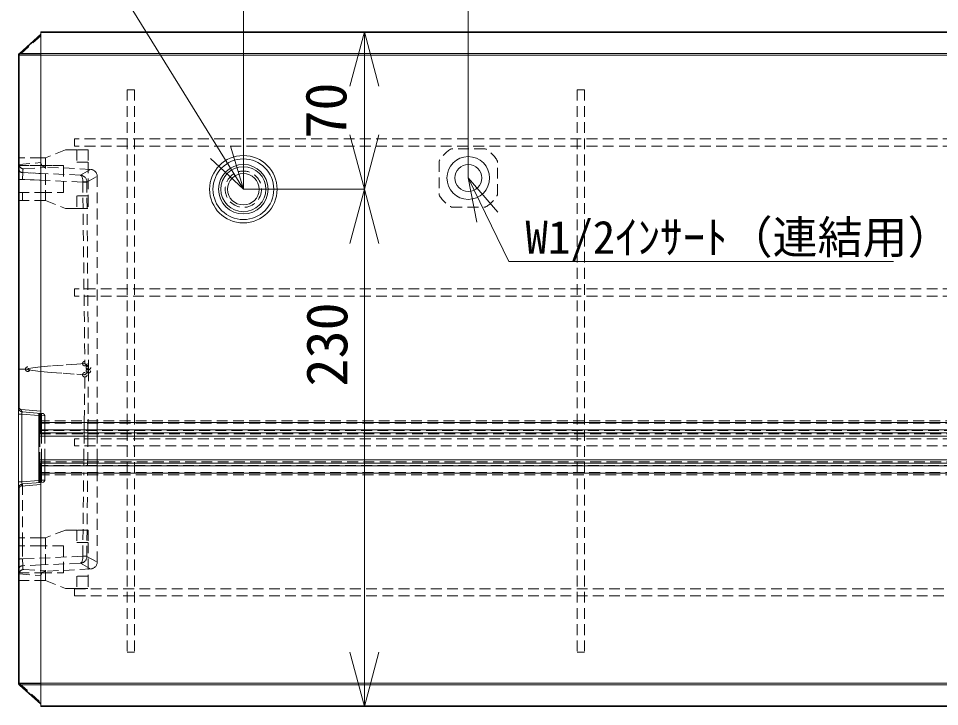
# Model space of a CAD drawing. Units: millimetres, scale not verified. Extents: x -757 to 891, y -713 to 439.
# Drawn here: x -519.4 to -109.9, y -84.2 to 221.8 of the extents above; entities that cross this region are included whole.
import ezdxf
from ezdxf.enums import TextEntityAlignment as Align

# ---------------------------------------------------------------- set-up
doc = ezdxf.new("R2010")
doc.units = ezdxf.units.MM
doc.header["$LTSCALE"] = 4
doc.header["$PDMODE"] = 32
doc.header["$PDSIZE"] = 2
doc.linetypes.add('DASHED1', pattern=[1.8, 1.2, -0.6])
doc.layers.add('0-0', color=7, linetype='DASHED1', lineweight=9)
doc.styles.add('ＭＳ ゴシック', font='')
doc.styles.get('ＭＳ ゴシック').set_extended_font_data('MS Gothic')

msp = doc.modelspace()

# ---------------------------------------------------------------- linework, layer by layer
at = {"layer": '0-0', "linetype": 'Continuous'}
for p, q in [((-419.369, 310.83), (-419.369, 145.829)), ((-319.369, 310.83), (-319.369, 150.829)), ((-509.369, 214.829), (-518.911, 206.242)), ((-518.779, 206.095), (-509.369, 214.564)), ((-509.369, 215.829), (170.631, 215.829)), ((-509.369, 215.829), (-509.369, 215.536)), ((170.631, 215.536), (-509.369, 215.536)), ((-509.369, 215.536), (-509.369, 206.122)), ((-365.543, 215.829), (-387.633, 215.829)), ((-365.543, 215.829), (-372.013, 191.681)), ((-365.543, 215.829), (-359.072, 191.681)), ((-365.543, 215.829), (-365.543, 145.829)), ((-519.369, 205.384), (-519.038, 205.384)), ((-519.369, 205.384), (-519.369, 48.85)), ((170.631, 205.415), (-519.368, 205.415)), ((-519.038, 206.127), (-518.911, 206.242)), ((-518.911, 205.498), (-519.038, 205.384)), ((-519.038, 48.85), (-519.038, 205.384)), ((-518.911, 206.242), (-518.779, 206.095)), ((-518.911, 205.498), (-509.369, 205.498)), ((-518.803, 206.122), (170.631, 206.122)), ((-509.369, 206.095), (-518.779, 206.095)), ((-509.369, 205.415), (-509.369, 206.122)), ((-509.369, 42.079), (-509.369, 205.415)), ((-365.543, 145.829), (-372.013, 169.977)), ((-365.543, 145.829), (-359.072, 169.977)), ((-419.369, 145.829), (-425.124, 164.983)), ((-319.369, 150.829), (-315.632, 131.181)), ((-365.543, 145.829), (-419.369, 145.829)), ((-365.543, 145.829), (-372.013, 121.681)), ((-365.543, 145.829), (-359.072, 121.681)), ((-365.543, 145.829), (-365.543, -84.171)), ((-301.411, 113.629), (-130.406, 113.629)), ((-519.369, 48.85), (-519.369, 45.897)), ((-519.369, 48.85), (-519.038, 48.85)), ((-519.369, 45.897), (-517.833, 45.897)), ((-519.369, 45.897), (-519.369, 15.761)), ((-509.369, 47.127), (-518.12, 47.853)), ((-517.534, 46.856), (-509.369, 46.179)), ((-510.369, 38.579), (-510.369, 46.262)), ((-509.369, 42.079), (170.631, 42.079)), ((-509.369, 42.079), (-509.369, 38.829)), ((-510.369, 38.579), (-510.369, 37.579)), ((-510.369, 38.579), (-510.369, 37.579)), ((-510.369, 37.579), (171.631, 37.579)), ((-510.369, 37.579), (-510.369, 36.079)), ((-509.369, 38.829), (170.631, 38.829)), ((-509.369, 38.829), (-509.369, 37.637)), ((171.631, 36.079), (-510.369, 36.079)), ((-510.369, 25.579), (-510.369, 36.079)), ((171.631, 25.579), (-510.369, 25.579)), ((-510.369, 25.579), (-510.369, 24.079)), ((-510.369, 24.079), (171.631, 24.079)), ((-510.369, 24.079), (-510.369, 23.079)), ((-510.369, 24.079), (-510.369, 23.079)), ((-510.369, 24.079), (-510.369, 24.079)), ((-510.369, 15.396), (-510.369, 23.079)), ((-509.369, 24.021), (-509.369, 22.829)), ((-509.369, 22.829), (170.631, 22.829)), ((-509.369, 22.829), (-509.369, 19.579)), ((-509.369, 19.579), (170.631, 19.579)), ((-509.369, -73.757), (-509.369, 19.579)), ((-519.369, 15.761), (-517.833, 15.761)), ((-519.369, 12.809), (-519.369, 15.761)), ((-519.369, 12.809), (-519.038, 12.809)), ((-519.038, -73.725), (-519.038, 12.809)), ((-518.12, 13.805), (-509.369, 14.531)), ((-510.369, 16.38), (-517.833, 15.761)), ((-509.369, 15.479), (-517.534, 14.802)), ((-365.543, -84.171), (-372.013, -60.023)), ((-365.543, -84.171), (-359.072, -60.023)), ((-519.038, -73.725), (-518.911, -73.84)), ((-518.911, -74.583), (-519.038, -74.469)), ((-519.003, -73.757), (170.631, -73.757)), ((-509.369, -73.84), (-518.911, -73.84)), ((-518.911, -74.583), (-518.779, -74.436)), ((-518.911, -74.583), (-509.369, -83.171)), ((-509.369, -82.905), (-518.779, -74.436)), ((-518.779, -74.436), (-509.369, -74.436)), ((170.631, -74.464), (-518.218, -74.464)), ((-509.369, -74.464), (-509.369, -73.757)), ((-509.369, -74.464), (-509.369, -83.878)), ((-509.369, -83.878), (170.631, -83.878)), ((-509.369, -84.171), (-509.369, -83.878)), ((170.631, -84.171), (-509.369, -84.171)), ((-365.543, -84.171), (-387.633, -84.171))]:
    msp.add_line(p, q, dxfattribs=at)
at = {"layer": '0-0'}
for p, q in [((-509.369, 214.086), (-518.911, 205.498)), ((-470.969, 190.029), (-470.969, -59.971)), ((-470.969, 190.029), (-467.769, 190.029)), ((-467.769, 190.029), (-467.769, -59.971)), ((-270.969, 190.029), (-270.969, -59.971)), ((-270.969, 190.029), (-267.769, 190.029)), ((-267.769, 190.029), (-267.769, -59.971)), ((155.631, 168.229), (-494.369, 168.229)), ((-494.369, 168.229), (-494.369, 165.029)), ((155.631, 165.029), (-494.369, 165.029)), ((-311.886, 163.829), (-326.852, 163.829)), ((-311.886, 163.829), (-326.852, 163.829)), ((-509.369, 159.829), (-519.369, 159.829)), ((-509.369, 159.829), (-519.369, 159.829)), ((-507.369, 159.829), (-509.369, 159.829)), ((-507.369, 159.829), (-509.369, 159.829)), ((-498.432, 163.329), (-498.46, 163.329)), ((-498.203, 163.329), (-498.46, 163.329)), ((-498.314, 163.329), (-498.432, 163.329)), ((-493.369, 163.329), (-498.314, 163.329)), ((-498.078, 163.329), (-498.203, 163.329)), ((-493.369, 163.329), (-498.078, 163.329)), ((-488.369, 163.329), (-493.369, 163.329)), ((-493.369, 163.329), (-493.369, 157.812)), ((-488.369, 163.329), (-493.369, 163.329)), ((-493.369, 163.329), (-493.369, 157.812)), ((-488.369, 163.329), (-488.369, 157.812)), ((-488.369, 163.329), (-488.369, 157.812)), ((-519.369, 156.892), (-519.038, 156.892)), ((-519.369, 156.892), (-519.038, 156.892)), ((-519.369, 156.329), (-509.369, 156.329)), ((-509.369, 156.329), (-519.369, 156.329)), ((-519.038, 156.812), (-509.369, 157.709)), ((-509.369, 156.329), (-499.369, 156.329)), ((-499.369, 156.329), (-509.369, 156.329)), ((-507.474, 155.499), (-507.474, 155.712)), ((-487.209, 154.631), (-507.474, 155.712)), ((-487.209, 154.631), (-507.474, 155.712)), ((-507.474, 155.712), (-507.474, 155.499)), ((-499.369, 156.329), (-499.369, 150.329)), ((-493.369, 157.812), (-488.369, 157.812)), ((-493.369, 157.812), (-488.369, 157.812)), ((-488.369, 157.812), (-488.369, 142.846)), ((-332.369, 158.312), (-332.369, 143.346)), ((-332.369, 158.312), (-332.369, 143.346)), ((-306.369, 143.346), (-306.369, 158.312)), ((-306.369, 143.346), (-306.369, 158.312)), ((-517.518, 150.218), (-517.473, 153.202)), ((-517.473, 153.202), (-517.473, 154.856)), ((-509.369, 152.855), (-517.473, 153.202)), ((-517.473, 153.202), (-509.369, 152.855)), ((-516.909, 154.892), (-507.474, 155.499)), ((-507.474, 155.499), (-509.369, 155.377)), ((-491.824, 152.105), (-509.369, 152.855)), ((-491.826, 152.105), (-509.369, 152.855)), ((-491.827, 152.107), (-491.828, 152.107)), ((-491.827, 152.106), (-491.827, 152.107)), ((-491.826, 152.106), (-491.827, 152.106)), ((-491.825, 152.106), (-491.826, 152.106)), ((-491.825, 152.106), (-491.825, 152.106)), ((-491.824, 152.105), (-491.825, 152.106)), ((-491.824, 152.105), (-487.209, 154.631)), ((-491.824, 152.105), (-491.824, 152.105)), ((-491.556, 151.977), (-491.824, 152.105)), ((-491.208, 151.643), (-491.556, 151.977)), ((-490.981, 151.188), (-491.208, 151.643)), ((-488.951, 149.036), (-484.369, 151.635)), ((-484.369, 151.635), (-484.369, 42.829)), ((-509.369, 149.845), (-517.518, 150.228)), ((-517.232, 150.215), (-490.775, 148.971)), ((-499.369, 144.329), (-499.369, 150.329)), ((-490.85, 150.638), (-490.981, 151.188)), ((-490.787, 150.02), (-490.85, 150.638)), ((-490.766, 149.361), (-490.787, 150.02)), ((-490.763, 148.969), (-490.766, 149.361)), ((-490.763, 148.969), (-490.763, 148.955)), ((-490.763, 148.955), (-490.763, 148.969)), ((-490.76, 149.241), (-489.848, 68.314)), ((-488.954, 149.134), (-488.241, 66.417)), ((-488.951, 149.036), (-488.952, 149.08)), ((-488.951, 149.036), (-488.952, 149.08)), ((-519.369, 144.329), (-509.369, 144.329)), ((-517.535, 144.329), (-517.545, 140.829)), ((-509.369, 144.329), (-499.369, 144.329)), ((-519.369, 140.829), (-509.369, 140.829)), ((-519.369, 140.829), (-509.369, 140.829)), ((-509.369, 140.829), (-507.369, 140.829)), ((-509.369, 140.829), (-507.369, 140.829)), ((-507.369, 140.829), (-498.46, 137.329)), ((-507.369, 140.829), (-498.46, 137.329)), ((-493.369, 142.846), (-493.369, 137.329)), ((-488.369, 142.846), (-493.369, 142.846)), ((-488.369, 142.846), (-488.369, 137.329)), ((-488.369, 142.846), (-488.369, 137.329)), ((-498.46, 137.329), (-498.392, 137.329)), ((-498.46, 137.329), (-493.369, 137.329)), ((-498.392, 137.329), (-493.369, 137.329)), ((-493.369, 137.329), (-488.369, 137.329)), ((-326.852, 137.829), (-311.886, 137.829)), ((-326.852, 137.829), (-311.886, 137.829)), ((155.631, 101.562), (-494.369, 101.562)), ((-494.369, 101.562), (-494.369, 98.362)), ((155.631, 98.362), (-494.369, 98.362)), ((-515.255, 65.829), (-519.369, 65.829)), ((-514.927, 66.063), (-515.255, 65.829)), ((-515.255, 65.829), (-514.927, 65.595)), ((-512.962, 66.467), (-514.927, 66.063)), ((-514.927, 65.595), (-512.962, 65.192)), ((-509.503, 66.87), (-512.962, 66.467)), ((-504.876, 67.273), (-509.503, 66.87)), ((-499.408, 67.677), (-504.876, 67.273)), ((-493.425, 68.08), (-499.408, 67.677)), ((-489.847, 68.314), (-493.425, 68.08)), ((-489.847, 68.314), (-489.656, 68.169)), ((-489.656, 68.169), (-489.332, 67.914)), ((-489.332, 67.914), (-489.025, 67.65)), ((-489.025, 67.65), (-488.747, 67.37)), ((-488.747, 67.37), (-488.508, 67.068)), ((-488.508, 67.068), (-488.32, 66.738)), ((-488.32, 66.738), (-488.238, 66.532)), ((-488.238, 66.532), (-488.2, 66.405)), ((-488.2, 66.405), (-488.154, 66.179)), ((-488.154, 66.179), (-488.131, 65.946)), ((-488.131, 65.712), (-488.154, 65.479)), ((-488.131, 65.946), (-488.131, 65.712)), ((-512.962, 65.192), (-509.503, 64.788)), ((-509.503, 64.788), (-504.876, 64.385)), ((-504.876, 64.385), (-499.408, 63.982)), ((-499.408, 63.982), (-493.425, 63.578)), ((-493.425, 63.578), (-489.847, 63.344)), ((-490.079, 42.829), (-489.848, 63.344)), ((-489.656, 63.49), (-489.847, 63.344)), ((-489.332, 63.744), (-489.656, 63.49)), ((-489.025, 64.008), (-489.332, 63.744)), ((-488.747, 64.288), (-489.025, 64.008)), ((-488.508, 64.59), (-488.747, 64.288)), ((-488.32, 64.92), (-488.508, 64.59)), ((-488.241, 65.241), (-488.434, 42.829)), ((-488.238, 65.127), (-488.32, 64.92)), ((-488.2, 65.253), (-488.238, 65.127)), ((-488.154, 65.479), (-488.2, 65.253)), ((-509.369, 45.218), (-510.369, 45.3)), ((-510.369, 45.278), (-509.821, 45.232)), ((-509.821, 45.232), (-509.369, 45.208)), ((-509.821, 45.232), (-509.821, 42.829)), ((-509.369, 46.179), (-508.59, 46.115)), ((-509.061, 45.192), (-509.369, 45.218)), ((-509.369, 45.208), (-509.061, 45.192)), ((-507.67, 45.118), (-509.061, 45.192)), ((-509.061, 42.829), (-509.061, 45.192)), ((-507.67, 42.829), (-507.67, 45.118)), ((-510.369, 42.829), (170.631, 42.829)), ((-510.369, 42.829), (170.631, 42.829)), ((-510.369, 42.829), (-509.369, 42.829)), ((-510.369, 42.829), (-509.369, 42.829)), ((-510.369, 41.829), (170.631, 41.829)), ((-510.369, 41.829), (-509.369, 41.829)), ((-509.821, 42.829), (-509.821, 41.829)), ((-509.821, 41.829), (-509.821, 38.579)), ((-509.061, 41.829), (-509.061, 42.829)), ((-509.061, 38.579), (-509.061, 41.829)), ((-507.67, 41.829), (-507.67, 42.829)), ((-507.67, 38.579), (-507.67, 41.829)), ((-490.127, 38.579), (-490.09, 41.829)), ((-490.09, 41.829), (-490.079, 42.829)), ((-488.443, 41.829), (-488.471, 38.579)), ((-488.434, 42.829), (-488.443, 41.829)), ((-484.369, 41.829), (-484.369, 42.829)), ((-484.369, 38.579), (-484.369, 41.829)), ((170.631, 38.579), (-510.369, 38.579)), ((170.631, 38.579), (-510.369, 38.579)), ((-509.369, 38.579), (-510.369, 38.579)), ((-509.369, 38.579), (-510.369, 38.579)), ((171.631, 37.079), (-510.369, 37.079)), ((171.631, 37.079), (-510.369, 37.079)), ((-509.821, 38.579), (-509.821, 37.579)), ((-509.821, 37.579), (-509.821, 37.079)), ((-509.821, 37.079), (-509.821, 36.079)), ((-509.061, 37.579), (-509.061, 38.579)), ((-509.061, 37.079), (-509.061, 37.579)), ((-509.061, 36.079), (-509.061, 37.079)), ((-507.67, 37.579), (-507.67, 38.579)), ((-507.67, 37.079), (-507.67, 37.579)), ((-507.67, 36.079), (-507.67, 37.079)), ((-490.155, 36.079), (-490.144, 37.079)), ((-490.144, 37.079), (-490.138, 37.579)), ((-490.138, 37.579), (-490.127, 38.579)), ((-488.484, 37.079), (-488.492, 36.079)), ((-488.479, 37.579), (-488.484, 37.079)), ((-488.471, 38.579), (-488.479, 37.579)), ((-484.369, 37.579), (-484.369, 38.579)), ((-484.369, 37.079), (-484.369, 37.579)), ((-484.369, 36.079), (-484.369, 37.079)), ((-509.821, 36.079), (-509.821, 25.579)), ((-509.061, 25.579), (-509.061, 36.079)), ((-507.67, 25.579), (-507.67, 36.079)), ((155.631, 34.896), (-494.369, 34.896)), ((-494.369, 34.896), (-494.369, 31.696)), ((-490.274, 25.579), (-490.155, 36.079)), ((-488.492, 36.079), (-488.583, 25.579)), ((-484.369, 25.579), (-484.369, 36.079)), ((171.631, 24.579), (-510.369, 24.579)), ((171.631, 24.579), (-510.369, 24.579)), ((-509.821, 25.579), (-509.821, 24.579)), ((-509.821, 24.579), (-509.821, 24.079)), ((-509.061, 24.579), (-509.061, 25.579)), ((-509.061, 24.079), (-509.061, 24.579)), ((-507.67, 24.579), (-507.67, 25.579)), ((-507.67, 24.079), (-507.67, 24.579)), ((-490.291, 24.079), (-490.286, 24.579)), ((-490.286, 24.579), (-490.274, 25.579)), ((-488.591, 24.579), (-488.595, 24.079)), ((-488.583, 25.579), (-488.591, 24.579)), ((-484.369, 24.579), (-484.369, 25.579)), ((-484.369, 24.079), (-484.369, 24.579)), ((170.631, 23.079), (-510.369, 23.079)), ((170.631, 23.079), (-510.369, 23.079)), ((-509.369, 23.079), (-510.369, 23.079)), ((-509.369, 23.079), (-510.369, 23.079)), ((-509.821, 24.079), (-509.821, 23.079)), ((-509.821, 23.079), (-509.821, 19.829)), ((-509.061, 23.079), (-509.061, 24.079)), ((-509.061, 19.829), (-509.061, 23.079)), ((-507.67, 23.079), (-507.67, 24.079)), ((-507.67, 19.829), (-507.67, 23.079)), ((-490.303, 23.079), (-490.291, 24.079)), ((-488.595, 24.079), (-488.604, 23.079)), ((-484.369, 23.079), (-484.369, 24.079)), ((-484.369, 19.829), (-484.369, 23.079)), ((-510.369, 19.829), (170.631, 19.829)), ((-510.369, 19.829), (-509.369, 19.829)), ((-510.369, 18.829), (170.631, 18.829)), ((-510.369, 18.829), (-509.369, 18.829)), ((-510.369, 18.829), (-509.369, 18.829)), ((-510.369, 16.358), (-509.369, 16.441)), ((-509.821, 16.426), (-510.369, 16.38)), ((-509.821, 19.829), (-509.821, 18.829)), ((-509.821, 18.829), (-509.821, 16.426)), ((-509.369, 16.45), (-509.821, 16.426)), ((-509.061, 16.466), (-509.369, 16.45)), ((-509.369, 16.441), (-509.061, 16.466)), ((-509.061, 18.829), (-509.061, 19.829)), ((-509.061, 16.466), (-509.061, 18.829)), ((-507.67, 16.541), (-509.061, 16.466)), ((-507.67, 18.829), (-507.67, 19.829)), ((-507.67, 16.541), (-507.67, 18.829)), ((-490.763, -17.296), (-490.351, 18.829)), ((-490.351, 18.829), (-490.34, 19.829)), ((-488.952, -17.475), (-488.641, 18.829)), ((-488.632, 19.829), (-488.641, 18.829)), ((-484.369, 18.829), (-484.369, 19.829)), ((-484.369, -19.977), (-484.369, 18.829)), ((-517.61, 14.812), (-517.61, 14.789)), ((-517.61, 14.789), (-517.545, -9.171)), ((-508.587, 15.544), (-509.369, 15.479)), ((-498.432, -5.671), (-498.46, -5.671)), ((-498.203, -5.671), (-498.46, -5.671)), ((-498.314, -5.671), (-498.432, -5.671)), ((-493.369, -5.671), (-498.314, -5.671)), ((-498.078, -5.671), (-498.203, -5.671)), ((-493.369, -5.671), (-498.078, -5.671)), ((-488.369, -5.671), (-493.369, -5.671)), ((-493.369, -5.671), (-493.369, -11.188)), ((-488.369, -5.671), (-493.369, -5.671)), ((-493.369, -5.671), (-493.369, -11.188)), ((-488.369, -5.671), (-488.369, -11.188)), ((-509.369, -9.171), (-519.369, -9.171)), ((-509.369, -9.171), (-519.369, -9.171)), ((-517.545, -9.171), (-517.535, -12.671)), ((-507.369, -9.171), (-509.369, -9.171)), ((-507.369, -9.171), (-509.369, -9.171)), ((-493.369, -11.188), (-488.369, -11.188)), ((-493.369, -11.188), (-488.369, -11.188)), ((-509.369, -12.671), (-519.369, -12.671)), ((-517.535, -12.671), (-517.518, -18.57)), ((-499.369, -12.671), (-509.369, -12.671)), ((-499.369, -12.671), (-499.369, -18.671)), ((-517.518, -18.57), (-517.232, -18.557)), ((-517.518, -18.56), (-517.473, -21.544)), ((-517.232, -18.557), (-490.775, -17.313)), ((-491.824, -20.447), (-509.369, -21.197)), ((-499.369, -24.671), (-499.369, -18.671)), ((-491.827, -20.448), (-491.828, -20.448)), ((-491.827, -20.448), (-491.827, -20.448)), ((-491.826, -20.448), (-491.827, -20.448)), ((-491.825, -20.448), (-491.826, -20.448)), ((-491.825, -20.447), (-491.825, -20.448)), ((-491.824, -20.447), (-491.825, -20.447)), ((-491.556, -20.319), (-491.824, -20.447)), ((-491.824, -20.447), (-491.824, -20.447)), ((-491.824, -20.447), (-487.209, -22.973)), ((-491.208, -19.985), (-491.556, -20.319)), ((-490.981, -19.53), (-491.208, -19.985)), ((-490.85, -18.98), (-490.981, -19.53)), ((-490.787, -18.362), (-490.85, -18.98)), ((-490.766, -17.702), (-490.787, -18.362)), ((-490.763, -17.311), (-490.766, -17.702)), ((-490.763, -17.311), (-490.763, -17.296)), ((-488.951, -17.378), (-488.952, -17.422)), ((-488.951, -17.378), (-484.369, -19.977)), ((-509.369, -21.197), (-517.473, -21.544)), ((-517.473, -21.544), (-517.473, -23.197)), ((-516.909, -23.234), (-507.474, -23.84)), ((-487.209, -22.973), (-507.474, -24.053)), ((-507.474, -23.84), (-507.474, -24.053)), ((-519.369, -24.671), (-509.369, -24.671)), ((-519.369, -25.234), (-519.038, -25.234)), ((-519.369, -28.171), (-509.369, -28.171)), ((-519.369, -28.171), (-509.369, -28.171)), ((-519.038, -25.154), (-509.369, -26.051)), ((-509.369, -24.671), (-499.369, -24.671)), ((-509.369, -28.171), (-507.369, -28.171)), ((-509.369, -28.171), (-507.369, -28.171)), ((-507.369, -28.171), (-498.46, -31.671)), ((-507.369, -28.171), (-498.46, -31.671)), ((-493.369, -26.154), (-493.369, -31.671)), ((-488.369, -26.154), (-488.369, -31.671)), ((-488.369, -26.154), (-488.369, -31.671)), ((-498.46, -31.671), (-498.392, -31.671)), ((-498.46, -31.671), (-493.369, -31.671)), ((-498.392, -31.671), (-493.369, -31.671)), ((-494.369, -31.771), (-494.369, -34.971)), ((-494.369, -31.771), (155.631, -31.771)), ((-493.369, -31.671), (-488.369, -31.671)), ((-494.369, -34.971), (155.631, -34.971)), ((-470.969, -59.971), (-467.769, -59.971)), ((-270.969, -59.971), (-267.769, -59.971)), ((-518.911, -73.84), (-509.369, -82.428))]:
    msp.add_line(p, q, dxfattribs=at)
at = {"layer": '0-0', "linetype": 'Continuous'}
for points in [[(-478.942, 242.2), (-419.369, 145.829), (-433.93, 159.54)], [(-301.411, 113.629), (-319.369, 150.829), (-306.309, 135.682)], [(-517.833, 15.761), (-517.833, 45.897), (-510.369, 45.278)], [(-519.369, 12.809), (-519.369, -73.725), (-519.038, -73.725)]]:
    msp.add_lwpolyline(points, dxfattribs=at)
at = {"layer": '0-0'}
for points in [[(-498.46, 163.329), (-507.369, 159.829), (-507.369, 140.829)], [(-498.46, 163.329), (-507.369, 159.829), (-507.369, 140.829)], [(-488.369, 157.812), (-488.369, 142.846), (-493.369, 142.846)], [(-493.369, 142.846), (-493.369, 137.329), (-488.369, 137.329)], [(155.631, 34.896), (155.631, 31.696), (-494.369, 31.696)], [(-498.46, -5.671), (-507.369, -9.171), (-507.369, -28.171)], [(-498.46, -5.671), (-507.369, -9.171), (-507.369, -28.171)], [(-488.369, -5.671), (-488.369, -11.188), (-488.369, -26.154)], [(-488.369, -11.188), (-488.369, -26.154), (-493.369, -26.154)], [(-488.369, -26.154), (-493.369, -26.154), (-493.369, -31.671), (-488.369, -31.671)]]:
    msp.add_lwpolyline(points, dxfattribs=at)
at = {"layer": '0-0', "linetype": 'Continuous'}
for centre, radius in [((-419.369, 145.829), 15), ((-319.369, 150.829), 9.5), ((-319.369, 150.829), 9.5), ((-419.369, 145.829), 13.5), ((-419.369, 145.829), 11), ((-419.369, 145.829), 10), ((-319.369, 150.829), 6), ((-419.369, 145.829), 7)]:
    msp.add_circle(centre, radius, dxfattribs=at)
at = {"layer": '0-0'}
msp.add_circle((-419.369, 145.829), 8.074, dxfattribs=at)
at = {"layer": '0-0', "linetype": 'Continuous'}
for centre, radius, start, end in [((-518.369, 205.384), 1, 131.98721, 180), ((-517.369, 48.85), 2, 180, 265.25824), ((-518.038, 48.85), 1, 180, 265.25824), ((-517.369, 12.809), 2, 94.74213, 180), ((-518.038, 12.809), 1, 94.74213, 180), ((-518.369, -73.725), 1, 180, 228.01279)]:
    msp.add_arc(centre, radius, start, end, dxfattribs=at)
at = {"layer": '0-0'}
for centre, radius, start, end in [((-319.369, 150.829), 15, 119.92643, 150.07357), ((-319.369, 150.829), 15, 119.92643, 150.07357), ((-319.369, 150.829), 15, 29.92643, 60.07357), ((-319.369, 150.829), 15, 29.92643, 60.07357), ((-517.038, 156.888), 2, 180, 273.67909), ((-507.369, 157.709), 2, 180, 270), ((-507.369, 157.709), 2, 180, 270), ((-491.954, 149.108), 3, 0.49391, 87.55187), ((-491.952, 149.108), 3, 0.4912, 87.55187), ((-487.369, 151.635), 3, 0, 86.94804), ((-487.369, 151.635), 3, 0, 86.94804), ((-319.369, 150.829), 15, 209.92643, 240.07357), ((-319.369, 150.829), 15, 209.92643, 240.07357), ((-319.369, 150.829), 15, 299.92643, 330.07357), ((-319.369, 150.829), 15, 299.92643, 330.07357), ((-508.67, 45.118), 1, 0.01866, 85.25824), ((-508.67, 16.541), 1, 274.74213, 0.01183), ((-491.952, -17.45), 3, 272.44813, 359.5088), ((-487.369, -19.977), 3, 273.05196, 0), ((-517.038, -25.229), 2, 86.32091, 180), ((-507.369, -26.051), 2, 90, 180)]:
    msp.add_arc(centre, radius, start, end, dxfattribs=at)
at = {"layer": '0-0', "linetype": 'Continuous'}
for centre, major_axis, ratio, start_param, end_param in [((-518.242, 205.498), (-0.669, 0.743), 0.556022, 0, 1.106813), ((-518.369, 205.384), (0.669, -0.743), 0.556022, 2.0347796, 3.1415927), ((-518.242, 205.498), (0, 1), 0.668965, 0.9316008, 1.5707963), ((-517.452, 47.853), (-0.083, -0.997), 0.667697, 4.7677171, 6.2831853), ((-517.369, 45.839), (0.225, -1.013), 0.429296, 3.009082, 4.5607002), ((-510.369, 37.637), (1, 0), 0.058112, 4.712389, 6.2831853), ((-510.369, 24.021), (-1, 0), 0.058112, 3.1415927, 4.712389), ((-517.452, 13.805), (0.083, -0.997), 0.667697, 3.2519094, 4.6570565), ((-517.369, 15.819), (0.225, 1.013), 0.429291, 1.7224951, 3.2741118), ((-518.242, -73.84), (0.669, 0.743), 0.556022, 2.0347796, 3.1415927), ((-518.369, -73.725), (-0.669, -0.743), 0.556022, 6.2831853, 7.3899983), ((-518.242, -73.84), (0, 1), 0.668965, 1.5707963, 2.2099919)]:
    msp.add_ellipse(centre, major_axis=major_axis, ratio=ratio, start_param=start_param, end_param=end_param, dxfattribs=at)
at = {"layer": '0-0'}
for centre, major_axis, ratio, start_param, end_param in [((-518.366, 156.812), (-0.997, -0.079), 0.071186, 5.4466355, 6.2953696), ((-518.366, 156.812), (0.997, 0.079), 0.071186, 3.1519009, 3.9824043), ((-517.369, 155.182), (-2, 0), 0.991544, 5.6405241, 5.6995817), ((-517.369, 155.182), (-2, 0), 0.991544, 0, 1.5186955), ((-517.369, 150.223), (-2, 0), 0.002614, 4.7871993, 6.2831853), ((-517.369, 150.223), (-2, 0), 0.002614, 6.2831853, 7.7791714), ((-490.91, 149.036), (2, 0.017), 0.041519, 0.2032424, 1.4975556), ((-490.91, 149.051), (-1.999, -0.048), 0.042636, 1.643371, 2.9366453), ((-490.91, 149.036), (2, 0.017), 0.041519, 4.7856297, 6.0799429), ((-488.896, 65.802), (0, -3), 0.222775, 1.3734211, 1.7681716), ((-488.879, 65.829), (0, -3), 0.219883, 1.3344314, 1.8071613), ((-510.053, 45.232), (0.083, 0.997), 0.231233, 4.7315671, 6.2831853), ((-509.564, 45.192), (-0.083, -0.997), 0.502106, 2.9103633, 3.1415927), ((-509.564, 45.192), (-0.083, -0.997), 0.502106, 1.6124213, 2.9103633), ((-510.053, 16.426), (-0.083, 0.997), 0.231233, 3.1415927, 4.6932094), ((-509.564, 16.466), (0.083, -0.997), 0.502106, 0.2312161, 1.529168), ((-509.564, 16.466), (0.083, -0.997), 0.502106, 0, 0.2312161), ((-517.369, -18.565), (-2, 0), 0.002614, 4.7871993, 6.2831853), ((-490.91, -17.378), (2, -0.017), 0.041519, 0.2032424, 1.4975556), ((-517.369, -23.524), (-2, 0), 0.991544, 4.7644898, 6.2831853), ((-518.366, -25.154), (-0.997, 0.079), 0.071186, 6.271001, 7.1197352)]:
    msp.add_ellipse(centre, major_axis=major_axis, ratio=ratio, start_param=start_param, end_param=end_param, dxfattribs=at)
for p in [(-515.255, 65.829), (-489.847, 68.314), (-488.238, 66.532), (-488.238, 65.127), (-489.847, 63.344)]:
    msp.add_point(p, dxfattribs=at)

# ---------------------------------------------------------------- texts
at = {"layer": '0-0', "style": 'ＭＳ ゴシック'}
for s, p in [('70', (-368.043, 168.329)), ('230', (-367.633, 58.115))]:
    msp.add_text(s, height=18.33, rotation=90, dxfattribs=at).set_placement(p, align=Align.BOTTOM_LEFT)
msp.add_text('W1/2ｲﾝｻｰﾄ（連結用）', height=14.66, dxfattribs=at).set_placement((-293.958, 112.793), align=Align.BOTTOM_LEFT)

doc.saveas('drawing.dxf')
